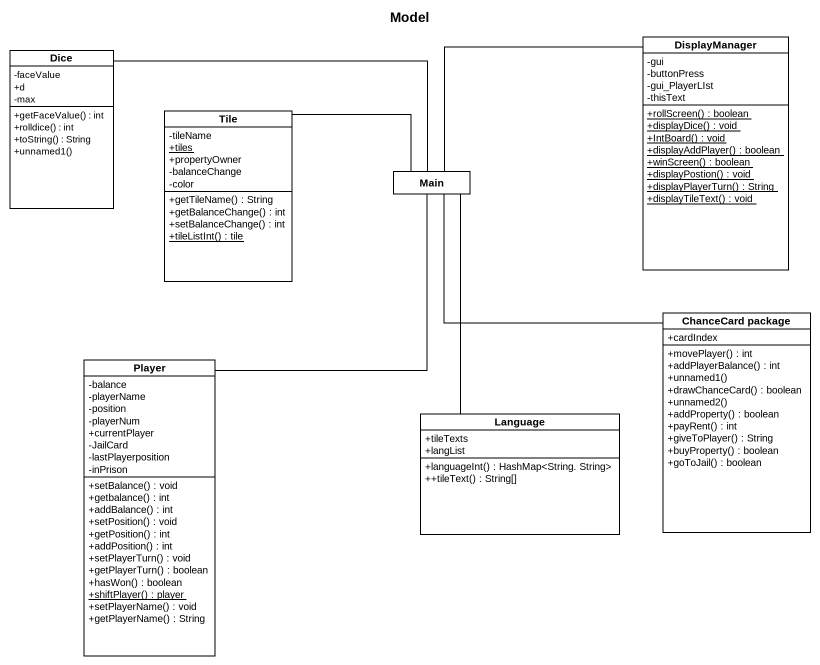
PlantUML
@startuml
title Model
hide circle
hide empty members
skinparam classAttributeIconSize 0
class Dice {
  -faceValue
  +d
  -max
  +getFaceValue() : int
  +rolldice() : int
  +toString() : String
  +unnamed1()
}
class DisplayManager {
  -gui
  -buttonPress
  -gui_PlayerLIst
  -thisText
  {static} +rollScreen() : boolean
  {static} +displayDice() : void
  {static} +IntBoard() : void
  {static} +displayAddPlayer() : boolean
  {static} +winScreen() : boolean
  {static} +displayPostion() : void
  {static} +displayPlayerTurn() : String
  {static} +displayTileText() : void
}
class Tile {
  -tileName
  {static} +tiles
  +propertyOwner
  -balanceChange
  -color
  +getTileName() : String
  +getBalanceChange() : int
  +setBalanceChange() : int
  {static} +tileListInt() : tile
}
class Main
class "ChanceCard package" as ChanceCard_package {
  +cardIndex
  +movePlayer() : int
  +addPlayerBalance() : int
  +unnamed1()
  +drawChanceCard() : boolean
  +unnamed2()
  +addProperty() : boolean
  +payRent() : int
  +giveToPlayer() : String
  +buyProperty() : boolean
  +goToJail() : boolean
}
class Player {
  -balance
  -playerName
  -position
  -playerNum
  +currentPlayer
  -JailCard
  -lastPlayerposition
  -inPrison
  +setBalance() : void
  +getbalance() : int
  +addBalance() : int
  +setPosition() : void
  +getPosition() : int
  +addPosition() : int
  +setPlayerTurn() : void
  +getPlayerTurn() : boolean
  +hasWon() : boolean
  {static} +shiftPlayer() : player
  +setPlayerName() : void
  +getPlayerName() : String
}
class Language {
  +tileTexts
  +langList
  +languageInt() : HashMap<String. String>
  ++tileText() : String[]
}
Dice -right- Main
DisplayManager -left- Main
Tile -right- Main
ChanceCard_package -up- Main
Player -up- Main
Language -up- Main
@enduml
